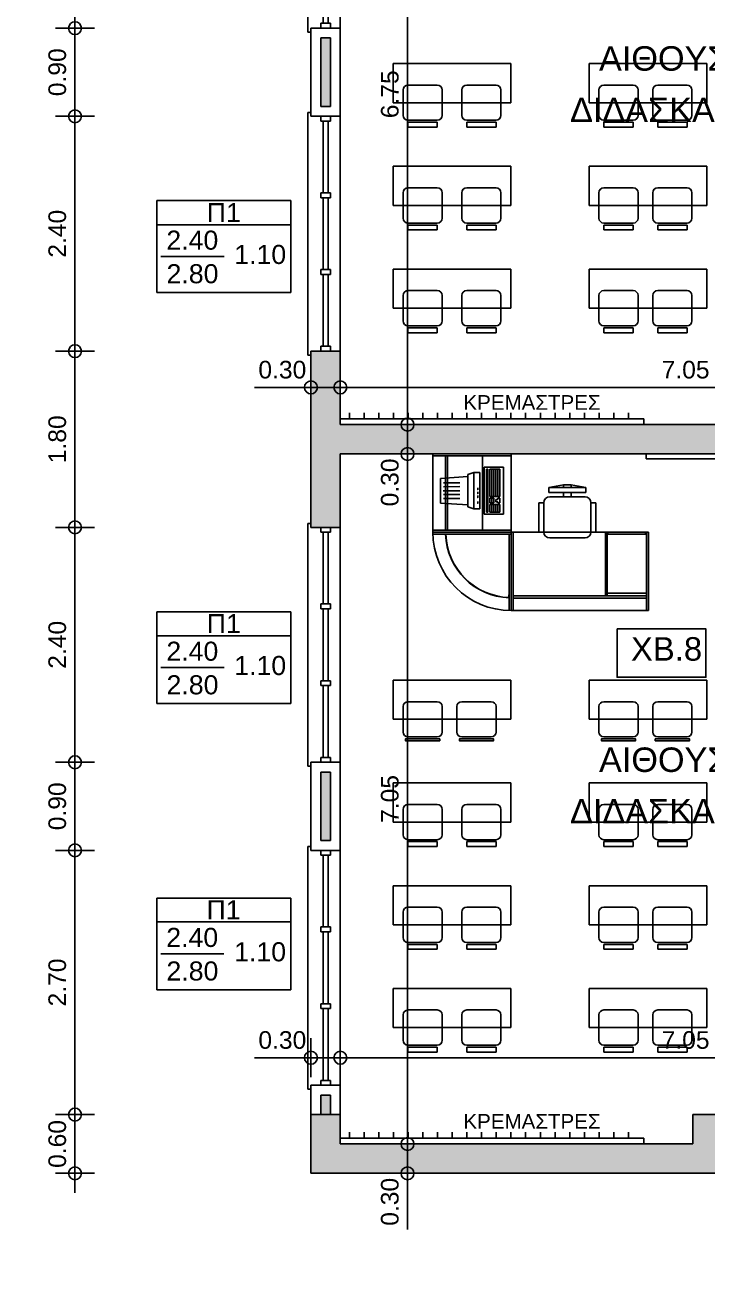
# Model space of a CAD drawing. Header units: metres. Extents: x -11 to 85, y -301 to 135.
# Drawn here: x 11.85 to 18.82, y -58.85 to -46.16 of the extents above; entities that cross this region are included whole.
import ezdxf

# ---------------------------------------------------------------- set-up
doc = ezdxf.new("R2010")
doc.units = ezdxf.units.M
doc.header["$LTSCALE"] = 0.036
doc.header["$PDMODE"] = 2
for name, color, linetype in [('arxitek borofos', 252, 'Continuous'), ('DIMBLK', 252, 'Continuous'), ('electext', 20, 'Continuous'), ('Epipla', 252, 'Continuous'), ('Parathira', 252, 'Continuous')]:
    doc.layers.add(name, color=color, linetype=linetype)
doc.styles.add('COMU-N', font='arial.ttf')
doc.styles.get("Standard").update_dxf_attribs({"font": 'arial.ttf'})
doc.dimstyles.new('CADWDOT', dxfattribs={"dimscale": 0.1, "dimtxt": 1.8, "dimasz": 0.08, "dimexe": 2, "dimexo": 0, "dimgap": 0.09, "dimtad": 0, "dimrnd": 0.001, "dimzin": 0, "dimdsep": 46, "dimtxsty": 'Standard', "dimblk1": 'ARTDIM', "dimblk2": 'ARTDIM', "dimsah": 1, "dimcen": 0.09, "dimdle": 0.05, "dimse1": 1, "dimse2": 1, "dimadec": 0, "dimazin": 0, "dimtfac": 1, "dimtmove": 0, "dimatfit": 3, "dimldrblk": 'ARTDIM', "dimfxl": 2, "dimtvp": 0.9999, "dimtolj": 1, "dimtzin": 0, "dimarcsym": 0})

# ---------------------------------------------------------------- blocks, each defined once
blk = doc.blocks.new('A$C52D13D70')
at = {"layer": 'Parathira'}
for p, q in [((-0.33, 0.04), (-0.33, -2.44)), ((-0.3, 0.04), (-0.33, 0.04)), ((-0.1, 0), (-0.2, 0)), ((-0.2, 0), (-0.2, -0.05)), ((-0.1, -0.05), (-0.1, 0)), ((0, 0), (0, -2.4)), ((-0.2, -0.05), (-0.1, -0.05)), ((-0.175, -0.05), (-0.175, -0.783)), ((-0.125, -0.05), (-0.125, -0.783)), ((-0.1, -0.783), (-0.2, -0.783)), ((-0.2, -0.783), (-0.2, -0.833)), ((-0.2, -0.833), (-0.1, -0.833)), ((-0.175, -0.833), (-0.175, -1.567)), ((-0.125, -0.833), (-0.125, -1.567)), ((-0.1, -0.833), (-0.1, -0.783)), ((-0.1, -1.567), (-0.2, -1.567)), ((-0.2, -1.567), (-0.2, -1.617)), ((-0.2, -1.617), (-0.1, -1.617)), ((-0.175, -1.617), (-0.175, -2.35)), ((-0.125, -1.617), (-0.125, -2.35)), ((-0.1, -1.617), (-0.1, -1.567)), ((-0.1, -2.35), (-0.2, -2.35)), ((-0.2, -2.35), (-0.2, -2.4)), ((-0.2, -2.4), (-0.1, -2.4)), ((-0.1, -2.4), (-0.1, -2.35)), ((-0.33, -2.44), (-0.3, -2.44))]:
    blk.add_line(p, q, dxfattribs=at)
blk = doc.blocks.new('ARTDIM')
at = {"layer": 'DIMBLK'}
for p, q in [((0, -24.9975), (0, 24.9975)), ((-24.9975, 0), (24.9975, 0))]:
    blk.add_line(p, q, dxfattribs=at)
blk.add_circle((0, 0), 8.25, dxfattribs=at)
blk = doc.blocks.new('*D782')
at = {"layer": 'arxitek borofos', "color": 0, "lineweight": -2}
blk.add_line((10.423, -28.501), (10.423, -57.885), dxfattribs=at)
at = {"layer": 'Defpoints', "color": 0, "transparency": 16777216}
for p in [(13.537, -28.493), (10.423, -57.893), (13.537, -57.893)]:
    blk.add_point(p, dxfattribs=at)
at = {"layer": 'arxitek borofos', "color": 0, "lineweight": -2, "xscale": 0.008, "yscale": 0.008, "zscale": 0.008}
for p, rotation in [((10.423, -28.493), 90), ((10.423, -57.893), 270)]:
    blk.add_blockref('ARTDIM', p, dxfattribs=dict(at, rotation=rotation))
at = {"layer": 'arxitek borofos', "color": 0, "insert": (10.243, -43.193), "char_height": 0.18, "attachment_point": 5, "rotation": 90}
blk.add_mtext('\\A1;29.40', dxfattribs=at)
blk = doc.blocks.new('*D792')
at = {"layer": 'arxitek borofos', "color": 0, "lineweight": -2}
for p, q in [((11.44, -57.601), (11.44, -57.885)), ((11.44, -57.893), (11.44, -58.51))]:
    blk.add_line(p, q, dxfattribs=at)
at = {"layer": 'Defpoints', "color": 0, "transparency": 16777216}
for p in [(7.93, -57.593), (11.44, -57.893), (13.537, -57.893)]:
    blk.add_point(p, dxfattribs=at)
at = {"layer": 'arxitek borofos', "color": 0, "lineweight": -2, "xscale": 0.008, "yscale": 0.008, "zscale": 0.008}
for p, rotation in [((11.44, -57.593), 90), ((11.44, -57.893), 270)]:
    blk.add_blockref('ARTDIM', p, dxfattribs=dict(at, rotation=rotation))
at = {"layer": 'arxitek borofos', "color": 0, "insert": (11.26, -58.227), "char_height": 0.18, "attachment_point": 5, "rotation": 90}
blk.add_mtext('\\A1;0.30', dxfattribs=at)
blk = doc.blocks.new('*D802')
at = {"layer": 'arxitek borofos', "color": 0, "lineweight": -2}
blk.add_line((12.365, -43.501), (12.365, -46.185), dxfattribs=at)
at = {"layer": 'Defpoints', "color": 0, "transparency": 16777216}
for p in [(13.828, -43.493), (12.365, -46.193), (13.828, -46.193)]:
    blk.add_point(p, dxfattribs=at)
at = {"layer": 'arxitek borofos', "color": 0, "lineweight": -2, "xscale": 0.008, "yscale": 0.008, "zscale": 0.008}
for p, rotation in [((12.365, -43.493), 90), ((12.365, -46.193), 270)]:
    blk.add_blockref('ARTDIM', p, dxfattribs=dict(at, rotation=rotation))
at = {"layer": 'arxitek borofos', "color": 0, "insert": (12.185, -44.843), "char_height": 0.18, "attachment_point": 5, "rotation": 90}
blk.add_mtext('\\A1;2.70', dxfattribs=at)
blk = doc.blocks.new('*D803')
at = {"layer": 'arxitek borofos', "color": 0, "lineweight": -2}
blk.add_line((12.365, -46.201), (12.365, -47.085), dxfattribs=at)
at = {"layer": 'Defpoints', "color": 0, "transparency": 16777216}
for p in [(13.828, -46.193), (12.365, -47.093), (13.828, -47.093)]:
    blk.add_point(p, dxfattribs=at)
at = {"layer": 'arxitek borofos', "color": 0, "lineweight": -2, "xscale": 0.008, "yscale": 0.008, "zscale": 0.008}
for p, rotation in [((12.365, -46.193), 90), ((12.365, -47.093), 270)]:
    blk.add_blockref('ARTDIM', p, dxfattribs=dict(at, rotation=rotation))
at = {"layer": 'arxitek borofos', "color": 0, "insert": (12.185, -46.643), "char_height": 0.18, "attachment_point": 5, "rotation": 90}
blk.add_mtext('\\A1;0.90', dxfattribs=at)
blk = doc.blocks.new('*D804')
at = {"layer": 'arxitek borofos', "color": 0, "lineweight": -2}
blk.add_line((12.365, -47.101), (12.365, -49.485), dxfattribs=at)
at = {"layer": 'Defpoints', "color": 0, "transparency": 16777216}
for p in [(13.828, -47.093), (12.365, -49.493), (13.828, -49.493)]:
    blk.add_point(p, dxfattribs=at)
at = {"layer": 'arxitek borofos', "color": 0, "lineweight": -2, "xscale": 0.008, "yscale": 0.008, "zscale": 0.008}
for p, rotation in [((12.365, -47.093), 90), ((12.365, -49.493), 270)]:
    blk.add_blockref('ARTDIM', p, dxfattribs=dict(at, rotation=rotation))
at = {"layer": 'arxitek borofos', "color": 0, "insert": (12.185, -48.293), "char_height": 0.18, "attachment_point": 5, "rotation": 90}
blk.add_mtext('\\A1;2.40', dxfattribs=at)
blk = doc.blocks.new('*D805')
at = {"layer": 'arxitek borofos', "color": 0, "lineweight": -2}
blk.add_line((12.365, -49.501), (12.365, -51.285), dxfattribs=at)
at = {"layer": 'Defpoints', "color": 0, "transparency": 16777216}
for p in [(13.828, -49.493), (12.365, -51.293), (13.828, -51.293)]:
    blk.add_point(p, dxfattribs=at)
at = {"layer": 'arxitek borofos', "color": 0, "lineweight": -2, "xscale": 0.008, "yscale": 0.008, "zscale": 0.008}
for p, rotation in [((12.365, -49.493), 90), ((12.365, -51.293), 270)]:
    blk.add_blockref('ARTDIM', p, dxfattribs=dict(at, rotation=rotation))
at = {"layer": 'arxitek borofos', "color": 0, "insert": (12.185, -50.393), "char_height": 0.18, "attachment_point": 5, "rotation": 90}
blk.add_mtext('\\A1;1.80', dxfattribs=at)
blk = doc.blocks.new('*D806')
at = {"layer": 'arxitek borofos', "color": 0, "lineweight": -2}
blk.add_line((12.365, -51.301), (12.365, -53.685), dxfattribs=at)
at = {"layer": 'Defpoints', "color": 0, "transparency": 16777216}
for p in [(13.828, -51.293), (12.365, -53.693), (13.828, -53.693)]:
    blk.add_point(p, dxfattribs=at)
at = {"layer": 'arxitek borofos', "color": 0, "lineweight": -2, "xscale": 0.008, "yscale": 0.008, "zscale": 0.008}
for p, rotation in [((12.365, -51.293), 90), ((12.365, -53.693), 270)]:
    blk.add_blockref('ARTDIM', p, dxfattribs=dict(at, rotation=rotation))
at = {"layer": 'arxitek borofos', "color": 0, "insert": (12.185, -52.493), "char_height": 0.18, "attachment_point": 5, "rotation": 90}
blk.add_mtext('\\A1;2.40', dxfattribs=at)
blk = doc.blocks.new('*D807')
at = {"layer": 'arxitek borofos', "color": 0, "lineweight": -2}
blk.add_line((12.365, -53.701), (12.365, -54.585), dxfattribs=at)
at = {"layer": 'Defpoints', "color": 0, "transparency": 16777216}
for p in [(13.828, -53.693), (12.365, -54.593), (13.828, -54.593)]:
    blk.add_point(p, dxfattribs=at)
at = {"layer": 'arxitek borofos', "color": 0, "lineweight": -2, "xscale": 0.008, "yscale": 0.008, "zscale": 0.008}
for p, rotation in [((12.365, -53.693), 90), ((12.365, -54.593), 270)]:
    blk.add_blockref('ARTDIM', p, dxfattribs=dict(at, rotation=rotation))
at = {"layer": 'arxitek borofos', "color": 0, "insert": (12.185, -54.143), "char_height": 0.18, "attachment_point": 5, "rotation": 90}
blk.add_mtext('\\A1;0.90', dxfattribs=at)
blk = doc.blocks.new('*D808')
at = {"layer": 'arxitek borofos', "color": 0, "lineweight": -2}
blk.add_line((12.365, -54.601), (12.365, -57.285), dxfattribs=at)
at = {"layer": 'Defpoints', "color": 0, "transparency": 16777216}
for p in [(13.828, -54.593), (12.365, -57.293), (13.828, -57.293)]:
    blk.add_point(p, dxfattribs=at)
at = {"layer": 'arxitek borofos', "color": 0, "lineweight": -2, "xscale": 0.008, "yscale": 0.008, "zscale": 0.008}
for p, rotation in [((12.365, -54.593), 90), ((12.365, -57.293), 270)]:
    blk.add_blockref('ARTDIM', p, dxfattribs=dict(at, rotation=rotation))
at = {"layer": 'arxitek borofos', "color": 0, "insert": (12.185, -55.943), "char_height": 0.18, "attachment_point": 5, "rotation": 90}
blk.add_mtext('\\A1;2.70', dxfattribs=at)
blk = doc.blocks.new('*D809')
at = {"layer": 'arxitek borofos', "color": 0, "lineweight": -2}
blk.add_line((12.365, -57.301), (12.365, -57.885), dxfattribs=at)
at = {"layer": 'Defpoints', "color": 0, "transparency": 16777216}
for p in [(13.828, -57.293), (12.365, -57.893), (13.828, -57.893)]:
    blk.add_point(p, dxfattribs=at)
at = {"layer": 'arxitek borofos', "color": 0, "lineweight": -2, "xscale": 0.008, "yscale": 0.008, "zscale": 0.008}
for p, rotation in [((12.365, -57.293), 90), ((12.365, -57.893), 270)]:
    blk.add_blockref('ARTDIM', p, dxfattribs=dict(at, rotation=rotation))
at = {"layer": 'arxitek borofos', "color": 0, "insert": (12.185, -57.593), "char_height": 0.18, "attachment_point": 5, "rotation": 90}
blk.add_mtext('\\A1;0.60', dxfattribs=at)
blk = doc.blocks.new('*D881')
at = {"layer": 'arxitek borofos', "color": 0, "lineweight": -2}
blk.add_line((15.76, -43.501), (15.76, -50.235), dxfattribs=at)
at = {"layer": 'Defpoints', "color": 0, "transparency": 16777216}
for p in [(18.674, -43.493), (15.76, -50.243), (18.674, -50.243)]:
    blk.add_point(p, dxfattribs=at)
at = {"layer": 'arxitek borofos', "color": 0, "lineweight": -2, "xscale": 0.008, "yscale": 0.008, "zscale": 0.008}
for p, rotation in [((15.76, -43.493), 90), ((15.76, -50.243), 270)]:
    blk.add_blockref('ARTDIM', p, dxfattribs=dict(at, rotation=rotation))
at = {"layer": 'arxitek borofos', "color": 0, "insert": (15.58, -46.868), "char_height": 0.18, "attachment_point": 5, "rotation": 90}
blk.add_mtext('\\A1;6.75', dxfattribs=at)
blk = doc.blocks.new('*D882')
at = {"layer": 'arxitek borofos', "color": 0, "lineweight": -2}
for p, q in [((15.76, -50.251), (15.76, -50.535)), ((15.76, -50.543), (15.76, -51.118))]:
    blk.add_line(p, q, dxfattribs=at)
at = {"layer": 'Defpoints', "color": 0, "transparency": 16777216}
for p in [(18.974, -50.243), (15.76, -50.543), (18.974, -50.543)]:
    blk.add_point(p, dxfattribs=at)
at = {"layer": 'arxitek borofos', "color": 0, "lineweight": -2, "xscale": 0.008, "yscale": 0.008, "zscale": 0.008}
for p, rotation in [((15.76, -50.243), 90), ((15.76, -50.543), 270)]:
    blk.add_blockref('ARTDIM', p, dxfattribs=dict(at, rotation=rotation))
at = {"layer": 'arxitek borofos', "color": 0, "insert": (15.58, -50.834), "char_height": 0.18, "attachment_point": 5, "rotation": 90}
blk.add_mtext('\\A1;0.30', dxfattribs=at)
blk = doc.blocks.new('*D883')
at = {"layer": 'arxitek borofos', "color": 0, "lineweight": -2}
blk.add_line((15.76, -50.551), (15.76, -57.585), dxfattribs=at)
at = {"layer": 'Defpoints', "color": 0, "transparency": 16777216}
for p in [(18.974, -50.543), (15.76, -57.593), (18.974, -57.593)]:
    blk.add_point(p, dxfattribs=at)
at = {"layer": 'arxitek borofos', "color": 0, "lineweight": -2, "xscale": 0.008, "yscale": 0.008, "zscale": 0.008}
for p, rotation in [((15.76, -50.543), 90), ((15.76, -57.593), 270)]:
    blk.add_blockref('ARTDIM', p, dxfattribs=dict(at, rotation=rotation))
at = {"layer": 'arxitek borofos', "color": 0, "insert": (15.58, -54.068), "char_height": 0.18, "attachment_point": 5, "rotation": 90}
blk.add_mtext('\\A1;7.05', dxfattribs=at)
blk = doc.blocks.new('*D884')
at = {"layer": 'arxitek borofos', "color": 0, "lineweight": -2}
for p, q in [((15.76, -57.601), (15.76, -57.885)), ((15.76, -57.893), (15.76, -58.468))]:
    blk.add_line(p, q, dxfattribs=at)
at = {"layer": 'Defpoints', "color": 0, "transparency": 16777216}
for p in [(16.874, -57.593), (15.76, -57.893), (16.874, -57.893)]:
    blk.add_point(p, dxfattribs=at)
at = {"layer": 'arxitek borofos', "color": 0, "lineweight": -2, "xscale": 0.008, "yscale": 0.008, "zscale": 0.008}
for p, rotation in [((15.76, -57.593), 90), ((15.76, -57.893), 270)]:
    blk.add_blockref('ARTDIM', p, dxfattribs=dict(at, rotation=rotation))
at = {"layer": 'arxitek borofos', "color": 0, "insert": (15.58, -58.184), "char_height": 0.18, "attachment_point": 5, "rotation": 90}
blk.add_mtext('\\A1;0.30', dxfattribs=at)
blk = doc.blocks.new('*D885')
at = {"layer": 'arxitek borofos', "color": 0, "lineweight": -2}
for p, q in [((14.774, -56.712), (14.199, -56.712)), ((15.066, -56.712), (14.782, -56.712))]:
    blk.add_line(p, q, dxfattribs=at)
at = {"layer": 'Defpoints', "color": 0, "transparency": 16777216}
for p in [(14.774, -56.712), (14.774, -57.593), (15.074, -57.593)]:
    blk.add_point(p, dxfattribs=at)
at = {"layer": 'arxitek borofos', "color": 0, "lineweight": -2, "xscale": 0.008, "yscale": 0.008, "zscale": 0.008, "rotation": 180}
blk.add_blockref('ARTDIM', (14.774, -56.712), dxfattribs=at)
at = {"layer": 'arxitek borofos', "color": 0, "lineweight": -2, "xscale": 0.008, "yscale": 0.008, "zscale": 0.008}
blk.add_blockref('ARTDIM', (15.074, -56.712), dxfattribs=at)
at = {"layer": 'arxitek borofos', "color": 0, "insert": (14.482, -56.532), "char_height": 0.18, "attachment_point": 5}
blk.add_mtext('\\A1;0.30', dxfattribs=at)
blk = doc.blocks.new('*D886')
at = {"layer": 'arxitek borofos', "color": 0, "lineweight": -2}
blk.add_line((15.082, -56.712), (22.116, -56.712), dxfattribs=at)
at = {"layer": 'Defpoints', "color": 0, "transparency": 16777216}
for p in [(22.124, -56.712), (15.074, -57.293), (22.124, -57.293)]:
    blk.add_point(p, dxfattribs=at)
at = {"layer": 'arxitek borofos', "color": 0, "lineweight": -2, "xscale": 0.008, "yscale": 0.008, "zscale": 0.008, "rotation": 180}
blk.add_blockref('ARTDIM', (15.074, -56.712), dxfattribs=at)
at = {"layer": 'arxitek borofos', "color": 0, "lineweight": -2, "xscale": 0.008, "yscale": 0.008, "zscale": 0.008}
blk.add_blockref('ARTDIM', (22.124, -56.712), dxfattribs=at)
at = {"layer": 'arxitek borofos', "color": 0, "insert": (18.599, -56.532), "char_height": 0.18, "attachment_point": 5}
blk.add_mtext('\\A1;7.05', dxfattribs=at)
blk = doc.blocks.new('*D892')
at = {"layer": 'arxitek borofos', "color": 0, "lineweight": -2}
for p, q in [((14.774, -49.863), (14.199, -49.863)), ((15.066, -49.863), (14.782, -49.863))]:
    blk.add_line(p, q, dxfattribs=at)
at = {"layer": 'Defpoints', "color": 0, "transparency": 16777216}
for p in [(14.774, -49.863), (14.774, -50.243), (15.074, -50.243)]:
    blk.add_point(p, dxfattribs=at)
at = {"layer": 'arxitek borofos', "color": 0, "lineweight": -2, "xscale": 0.008, "yscale": 0.008, "zscale": 0.008, "rotation": 180}
blk.add_blockref('ARTDIM', (14.774, -49.863), dxfattribs=at)
at = {"layer": 'arxitek borofos', "color": 0, "lineweight": -2, "xscale": 0.008, "yscale": 0.008, "zscale": 0.008}
blk.add_blockref('ARTDIM', (15.074, -49.863), dxfattribs=at)
at = {"layer": 'arxitek borofos', "color": 0, "insert": (14.482, -49.683), "char_height": 0.18, "attachment_point": 5}
blk.add_mtext('\\A1;0.30', dxfattribs=at)
blk = doc.blocks.new('*D893')
at = {"layer": 'arxitek borofos', "color": 0, "lineweight": -2}
blk.add_line((15.082, -49.863), (22.116, -49.863), dxfattribs=at)
at = {"layer": 'Defpoints', "color": 0, "transparency": 16777216}
for p in [(22.124, -49.863), (15.074, -50.243), (22.124, -50.243)]:
    blk.add_point(p, dxfattribs=at)
at = {"layer": 'arxitek borofos', "color": 0, "lineweight": -2, "xscale": 0.008, "yscale": 0.008, "zscale": 0.008, "rotation": 180}
blk.add_blockref('ARTDIM', (15.074, -49.863), dxfattribs=at)
at = {"layer": 'arxitek borofos', "color": 0, "lineweight": -2, "xscale": 0.008, "yscale": 0.008, "zscale": 0.008}
blk.add_blockref('ARTDIM', (22.124, -49.863), dxfattribs=at)
at = {"layer": 'arxitek borofos', "color": 0, "insert": (18.599, -49.683), "char_height": 0.18, "attachment_point": 5}
blk.add_mtext('\\A1;7.05', dxfattribs=at)
blk = doc.blocks.new('*D961')
at = {"layer": 'arxitek borofos', "color": 0, "lineweight": -2}
blk.add_line((14.782, -61.249), (22.416, -61.249), dxfattribs=at)
at = {"layer": 'Defpoints', "color": 0, "transparency": 16777216}
for p in [(14.774, -57.893), (22.424, -57.893), (22.424, -61.249)]:
    blk.add_point(p, dxfattribs=at)
at = {"layer": 'arxitek borofos', "color": 0, "lineweight": -2, "xscale": 0.008, "yscale": 0.008, "zscale": 0.008, "rotation": 180}
blk.add_blockref('ARTDIM', (14.774, -61.249), dxfattribs=at)
at = {"layer": 'arxitek borofos', "color": 0, "lineweight": -2, "xscale": 0.008, "yscale": 0.008, "zscale": 0.008}
blk.add_blockref('ARTDIM', (22.424, -61.249), dxfattribs=at)
at = {"layer": 'arxitek borofos', "color": 0, "insert": (18.599, -61.069), "char_height": 0.18, "attachment_point": 5}
blk.add_mtext('\\A1;7.65', dxfattribs=at)
blk = doc.blocks.new('A$C46BB3189')
at = {"layer": 'Epipla'}
for p, q in [((0, 0), (0, 0.059)), ((0, 0.059), (3.098, 0.059)), ((3.098, 0), (0, 0)), ((0.092, 0.059), (0.092, 0.119)), ((0.242, 0.059), (0.242, 0.119)), ((0.392, 0.059), (0.392, 0.119)), ((0.542, 0.059), (0.542, 0.119)), ((0.692, 0.059), (0.692, 0.119)), ((0.842, 0.059), (0.842, 0.119)), ((0.992, 0.059), (0.992, 0.119)), ((1.142, 0.059), (1.142, 0.119)), ((1.292, 0.059), (1.292, 0.119)), ((1.442, 0.059), (1.442, 0.119)), ((1.592, 0.059), (1.592, 0.119)), ((1.742, 0.059), (1.742, 0.119)), ((1.892, 0.059), (1.892, 0.119)), ((2.042, 0.059), (2.042, 0.119)), ((2.192, 0.059), (2.192, 0.119)), ((2.342, 0.059), (2.342, 0.119)), ((2.492, 0.059), (2.492, 0.119)), ((2.642, 0.059), (2.642, 0.119)), ((2.792, 0.059), (2.792, 0.119)), ((2.942, 0.059), (2.942, 0.119)), ((3.098, 0.059), (3.098, 0))]:
    blk.add_line(p, q, dxfattribs=at)

msp = doc.modelspace()

# ---------------------------------------------------------------- hatches: boundary and pattern name
at = {"layer": 'arxitek borofos'}
for points in [[(14.974, -46.293), (14.874, -46.293), (14.874, -46.993), (14.974, -46.993)], [(14.774, -51.293), (15.074, -51.293), (15.074, -50.543), (18.974, -50.543), (18.974, -50.243), (15.074, -50.243), (15.074, -49.493), (14.774, -49.493)], [(14.974, -53.793), (14.874, -53.793), (14.874, -54.493), (14.974, -54.493)], [(14.974, -57.093), (14.874, -57.093), (14.874, -57.293), (14.974, -57.293)], [(18.974, -57.893), (18.974, -57.293), (18.674, -57.293), (18.674, -57.593), (15.074, -57.593), (15.074, -57.293), (14.774, -57.293), (14.774, -57.893)]]:
    msp.add_hatch(color=256, dxfattribs=at).paths.add_polyline_path(points)

# ---------------------------------------------------------------- linework, layer by layer
for p, q in [((14.774, -47.093), (14.774, -46.193)), ((14.774, -46.193), (15.074, -46.193)), ((15.074, -47.093), (15.074, -46.193)), ((14.874, -46.993), (14.874, -46.293)), ((14.874, -46.293), (14.974, -46.293)), ((14.974, -46.993), (14.974, -46.293)), ((16.814, -46.554), (15.614, -46.554)), ((15.614, -46.954), (15.614, -46.554)), ((16.814, -46.954), (16.814, -46.554)), ((18.814, -46.554), (17.614, -46.554)), ((17.614, -46.554), (17.614, -46.954)), ((18.814, -46.554), (18.814, -46.954)), ((18.814, -46.954), (18.814, -46.554)), ((15.714, -46.824), (15.714, -47.084)), ((15.764, -46.774), (16.064, -46.774)), ((16.114, -47.084), (16.114, -46.824)), ((16.314, -46.824), (16.314, -47.084)), ((16.364, -46.774), (16.664, -46.774)), ((16.714, -47.084), (16.714, -46.824)), ((17.714, -46.824), (17.714, -47.084)), ((17.764, -46.774), (18.064, -46.774)), ((18.114, -47.084), (18.114, -46.824)), ((18.264, -46.824), (18.264, -47.084)), ((18.314, -46.774), (18.614, -46.774)), ((18.664, -47.084), (18.664, -46.824)), ((15.614, -46.954), (16.814, -46.954)), ((17.614, -46.954), (18.814, -46.954)), ((14.874, -46.993), (14.974, -46.993)), ((14.774, -47.093), (15.074, -47.093)), ((15.764, -47.134), (16.064, -47.134)), ((15.764, -47.154), (16.064, -47.154)), ((15.764, -47.154), (15.764, -47.204)), ((15.764, -47.204), (16.064, -47.204)), ((16.064, -47.154), (16.064, -47.204)), ((16.364, -47.134), (16.664, -47.134)), ((16.364, -47.154), (16.664, -47.154)), ((16.364, -47.154), (16.364, -47.204)), ((16.364, -47.204), (16.664, -47.204)), ((16.664, -47.154), (16.664, -47.204)), ((17.764, -47.134), (18.064, -47.134)), ((17.764, -47.154), (18.064, -47.154)), ((17.764, -47.154), (17.764, -47.204)), ((17.764, -47.204), (18.064, -47.204)), ((18.064, -47.154), (18.064, -47.204)), ((18.314, -47.134), (18.614, -47.134)), ((18.314, -47.154), (18.614, -47.154)), ((18.314, -47.154), (18.314, -47.204)), ((18.314, -47.204), (18.614, -47.204)), ((18.614, -47.154), (18.614, -47.204)), ((16.814, -47.604), (15.614, -47.604)), ((15.614, -47.604), (15.614, -48.004)), ((16.814, -48.004), (16.814, -47.604)), ((18.814, -47.604), (17.614, -47.604)), ((17.614, -47.604), (17.614, -48.004)), ((18.814, -47.604), (18.814, -48.004)), ((18.814, -48.004), (18.814, -47.604)), ((15.764, -47.824), (16.064, -47.824)), ((16.364, -47.824), (16.664, -47.824)), ((17.764, -47.824), (18.064, -47.824)), ((18.314, -47.824), (18.614, -47.824)), ((13.202, -48.893), (13.202, -47.955)), ((13.202, -47.955), (14.57, -47.955)), ((14.57, -47.955), (14.57, -48.893)), ((15.714, -47.874), (15.714, -48.134)), ((16.114, -48.134), (16.114, -47.874)), ((16.314, -47.874), (16.314, -48.134)), ((16.714, -48.134), (16.714, -47.874)), ((17.714, -47.874), (17.714, -48.134)), ((18.114, -48.134), (18.114, -47.874)), ((18.264, -47.874), (18.264, -48.134)), ((18.664, -48.134), (18.664, -47.874)), ((15.614, -48.004), (16.814, -48.004)), ((17.614, -48.004), (18.814, -48.004)), ((14.57, -48.201), (13.202, -48.201)), ((15.764, -48.184), (16.064, -48.184)), ((15.764, -48.204), (16.064, -48.204)), ((15.764, -48.204), (15.764, -48.254)), ((16.064, -48.204), (16.064, -48.254)), ((16.364, -48.184), (16.664, -48.184)), ((16.364, -48.204), (16.664, -48.204)), ((16.364, -48.204), (16.364, -48.254)), ((16.664, -48.204), (16.664, -48.254)), ((17.764, -48.184), (18.064, -48.184)), ((17.764, -48.204), (18.064, -48.204)), ((17.764, -48.204), (17.764, -48.254)), ((18.064, -48.204), (18.064, -48.254)), ((18.314, -48.184), (18.614, -48.184)), ((18.314, -48.204), (18.614, -48.204)), ((18.314, -48.204), (18.314, -48.254)), ((18.614, -48.204), (18.614, -48.254)), ((15.764, -48.254), (16.064, -48.254)), ((16.364, -48.254), (16.664, -48.254)), ((17.764, -48.254), (18.064, -48.254)), ((18.314, -48.254), (18.614, -48.254)), ((13.241, -48.526), (13.887, -48.526)), ((16.814, -48.654), (15.614, -48.654)), ((15.614, -48.654), (15.614, -49.054)), ((16.814, -49.054), (16.814, -48.654)), ((18.814, -48.654), (17.614, -48.654)), ((17.614, -48.654), (17.614, -49.054)), ((18.814, -48.654), (18.814, -49.054)), ((18.814, -49.054), (18.814, -48.654)), ((14.57, -48.893), (13.202, -48.893)), ((15.714, -48.924), (15.714, -49.184)), ((15.764, -48.874), (16.064, -48.874)), ((16.114, -49.184), (16.114, -48.924)), ((16.314, -48.924), (16.314, -49.184)), ((16.364, -48.874), (16.664, -48.874)), ((16.714, -49.184), (16.714, -48.924)), ((17.714, -48.924), (17.714, -49.184)), ((17.764, -48.874), (18.064, -48.874)), ((18.114, -49.184), (18.114, -48.924)), ((18.264, -48.924), (18.264, -49.184)), ((18.314, -48.874), (18.614, -48.874)), ((18.664, -49.184), (18.664, -48.924)), ((15.614, -49.054), (16.814, -49.054)), ((17.614, -49.054), (18.814, -49.054)), ((15.764, -49.234), (16.064, -49.234)), ((16.364, -49.234), (16.664, -49.234)), ((17.764, -49.234), (18.064, -49.234)), ((18.314, -49.234), (18.614, -49.234)), ((15.764, -49.254), (16.064, -49.254)), ((15.764, -49.254), (15.764, -49.304)), ((15.764, -49.304), (16.064, -49.304)), ((16.064, -49.254), (16.064, -49.304)), ((16.364, -49.254), (16.664, -49.254)), ((16.364, -49.254), (16.364, -49.304)), ((16.364, -49.304), (16.664, -49.304)), ((16.664, -49.254), (16.664, -49.304)), ((17.764, -49.254), (18.064, -49.254)), ((17.764, -49.254), (17.764, -49.304)), ((17.764, -49.304), (18.064, -49.304)), ((18.064, -49.254), (18.064, -49.304)), ((18.314, -49.254), (18.614, -49.254)), ((18.314, -49.254), (18.314, -49.304)), ((18.314, -49.304), (18.614, -49.304)), ((18.614, -49.254), (18.614, -49.304)), ((14.774, -49.493), (15.074, -49.493)), ((14.774, -51.293), (14.774, -49.493)), ((15.074, -50.243), (15.074, -49.493)), ((15.074, -50.243), (18.974, -50.243)), ((15.074, -50.543), (18.974, -50.543)), ((15.074, -50.543), (15.074, -51.293)), ((16.019, -50.543), (16.819, -50.543)), ((16.019, -51.343), (16.019, -50.543)), ((16.019, -50.563), (16.819, -50.563)), ((16.148, -51.323), (16.148, -50.563)), ((16.169, -51.323), (16.169, -50.563)), ((16.525, -50.563), (16.525, -51.323)), ((16.819, -50.543), (16.819, -51.343)), ((18.197, -50.543), (18.197, -50.593)), ((18.197, -50.593), (20.697, -50.593)), ((16.437, -50.734), (16.377, -50.754)), ((16.377, -50.754), (16.377, -51.084)), ((16.497, -50.734), (16.437, -50.734)), ((16.437, -51.104), (16.437, -50.734)), ((16.497, -51.104), (16.497, -50.734)), ((16.741, -50.679), (16.541, -50.679)), ((16.541, -50.679), (16.541, -51.159)), ((16.581, -50.699, 0), (16.566, -50.699, 0)), ((16.566, -50.699, 0), (16.566, -51.139, 0)), ((16.581, -50.699, 0), (16.581, -51.139, 0)), ((16.701, -50.699, 0), (16.601, -50.699, 0)), ((16.601, -50.699, 0), (16.601, -50.979, 0)), ((16.621, -50.699, 0), (16.621, -50.979, 0)), ((16.641, -50.699, 0), (16.641, -50.979, 0)), ((16.661, -50.699, 0), (16.661, -50.979, 0)), ((16.681, -50.699, 0), (16.681, -50.979, 0)), ((16.701, -50.699, 0), (16.701, -50.979, 0)), ((16.741, -51.159), (16.741, -50.679)), ((16.377, -50.774), (16.097, -50.795)), ((16.097, -50.795), (16.097, -51.045)), ((17.352, -50.857), (17.202, -50.887)), ((17.202, -50.887), (17.202, -50.937)), ((17.582, -50.887), (17.202, -50.887)), ((17.432, -50.857), (17.352, -50.857)), ((17.352, -50.857), (17.352, -50.887)), ((17.432, -50.887), (17.432, -50.857)), ((17.432, -50.857), (17.582, -50.887)), ((17.582, -50.937), (17.582, -50.887)), ((16.701, -50.979, 0), (16.601, -50.979, 0)), ((16.641, -50.994, 0), (16.601, -50.994, 0)), ((16.601, -50.994, 0), (16.601, -51.044, 0)), ((16.621, -50.994, 0), (16.621, -51.044, 0)), ((16.641, -50.994, 0), (16.641, -51.044, 0)), ((16.681, -51.007, 0), (16.661, -51.007, 0)), ((16.661, -51.007, 0), (16.661, -51.032, 0)), ((16.701, -50.994, 0), (16.681, -50.994, 0)), ((16.681, -50.994, 0), (16.681, -51.007, 0)), ((16.701, -50.994, 0), (16.701, -51.044, 0)), ((17.202, -50.937), (17.582, -50.937)), ((17.572, -50.981), (17.212, -50.981)), ((17.352, -50.937), (17.352, -50.981)), ((17.432, -50.981), (17.432, -50.937)), ((16.097, -51.045), (16.377, -51.064)), ((16.437, -51.104), (16.377, -51.084)), ((16.497, -51.104), (16.437, -51.104)), ((16.581, -51.139, 0), (16.566, -51.139, 0)), ((16.641, -51.044, 0), (16.601, -51.044, 0)), ((16.601, -51.059, 0), (16.601, -51.139, 0)), ((16.701, -51.059, 0), (16.601, -51.059, 0)), ((16.701, -51.139, 0), (16.601, -51.139, 0)), ((16.621, -51.059, 0), (16.621, -51.139, 0)), ((16.641, -51.059, 0), (16.641, -51.139, 0)), ((16.681, -51.032, 0), (16.661, -51.032, 0)), ((16.661, -51.059, 0), (16.661, -51.139, 0)), ((16.681, -51.032, 0), (16.681, -51.044, 0)), ((16.701, -51.044, 0), (16.681, -51.044, 0)), ((16.681, -51.059, 0), (16.681, -51.139, 0)), ((16.701, -51.059, 0), (16.701, -51.139, 0)), ((17.102, -51.341), (17.102, -51.041)), ((17.152, -51.041), (17.102, -51.041)), ((17.152, -51.041), (17.152, -51.341)), ((17.632, -51.041), (17.682, -51.041)), ((17.632, -51.341), (17.632, -51.041)), ((17.682, -51.341), (17.682, -51.041)), ((16.541, -51.159), (16.741, -51.159)), ((14.774, -51.293), (15.074, -51.293)), ((16.019, -51.323), (16.819, -51.323)), ((16.019, -51.343), (16.819, -51.343)), ((16.819, -51.343), (16.019, -51.343)), ((16.819, -51.363), (16.019, -51.363)), ((16.799, -51.363), (16.799, -52.143)), ((16.819, -51.343), (16.819, -52.143)), ((16.819, -51.343), (16.819, -52.143)), ((18.219, -51.343), (16.819, -51.343)), ((16.839, -51.343), (16.839, -52.143)), ((17.152, -51.341), (17.102, -51.341)), ((17.212, -51.401), (17.572, -51.401)), ((17.632, -51.341), (17.682, -51.341)), ((17.799, -51.343), (17.78, -51.343)), ((17.78, -51.343), (17.78, -51.993)), ((17.799, -51.343), (17.799, -51.993)), ((17.799, -51.363), (18.199, -51.363)), ((17.805, -51.363), (17.805, -51.343)), ((17.805, -51.343), (18.19, -51.343)), ((18.19, -51.363), (17.805, -51.363)), ((18.19, -51.343), (18.19, -51.363)), ((18.199, -52.143), (18.199, -51.343)), ((18.219, -52.143), (18.219, -51.343)), ((16.799, -51.983), (16.796, -51.983)), ((16.796, -51.983), (16.796, -52.01)), ((16.799, -52.013), (16.799, -51.983)), ((16.839, -51.993), (18.199, -51.993)), ((16.839, -52.015), (18.199, -52.015)), ((17.799, -51.964), (18.199, -51.964)), ((13.202, -53.093), (13.202, -52.155)), ((13.202, -52.155), (14.57, -52.155)), ((14.57, -52.155), (14.57, -53.093)), ((16.819, -52.143), (18.219, -52.143)), ((14.57, -52.401), (13.202, -52.401)), ((13.241, -52.726), (13.887, -52.726)), ((16.814, -52.854), (15.614, -52.854)), ((15.614, -52.854), (15.614, -53.254)), ((16.814, -53.254), (16.814, -52.854)), ((18.814, -52.854), (17.614, -52.854)), ((17.614, -52.854), (17.614, -53.254)), ((18.814, -52.854), (18.814, -53.254)), ((18.814, -53.254), (18.814, -52.854)), ((14.57, -53.093), (13.202, -53.093)), ((15.714, -53.124), (15.714, -53.384)), ((15.764, -53.074), (16.064, -53.074)), ((16.114, -53.384), (16.114, -53.124)), ((16.264, -53.124), (16.264, -53.384)), ((16.314, -53.074), (16.614, -53.074)), ((16.664, -53.384), (16.664, -53.124)), ((17.714, -53.124), (17.714, -53.384)), ((17.764, -53.074), (18.064, -53.074)), ((18.114, -53.384), (18.114, -53.124)), ((18.264, -53.124), (18.264, -53.384)), ((18.314, -53.074), (18.614, -53.074)), ((18.664, -53.384), (18.664, -53.124)), ((15.614, -53.254), (16.814, -53.254)), ((17.614, -53.254), (18.814, -53.254)), ((15.764, -53.434), (16.064, -53.434)), ((16.314, -53.434), (16.614, -53.434)), ((17.764, -53.434), (18.064, -53.434)), ((18.314, -53.434), (18.614, -53.434)), ((15.764, -53.454), (16.064, -53.454)), ((16.314, -53.454), (16.614, -53.454)), ((17.764, -53.454), (18.064, -53.454)), ((18.314, -53.454), (18.614, -53.454)), ((14.774, -53.693), (15.074, -53.693)), ((14.774, -54.593), (14.774, -53.693)), ((14.874, -53.793), (14.974, -53.793)), ((14.874, -54.493), (14.874, -53.793)), ((14.974, -54.493), (14.974, -53.793)), ((15.074, -54.593), (15.074, -53.693)), ((16.814, -53.904), (15.614, -53.904)), ((15.614, -54.304), (15.614, -53.904)), ((16.814, -54.304), (16.814, -53.904)), ((18.814, -53.904), (17.614, -53.904)), ((17.614, -53.904), (17.614, -54.304)), ((18.814, -53.904), (18.814, -54.304)), ((18.814, -54.304), (18.814, -53.904)), ((15.714, -54.174), (15.714, -54.434)), ((15.764, -54.124), (16.064, -54.124)), ((16.114, -54.434), (16.114, -54.174)), ((16.314, -54.174), (16.314, -54.434)), ((16.364, -54.124), (16.664, -54.124)), ((16.714, -54.434), (16.714, -54.174)), ((17.714, -54.174), (17.714, -54.434)), ((17.764, -54.124), (18.064, -54.124)), ((18.114, -54.434), (18.114, -54.174)), ((18.264, -54.174), (18.264, -54.434)), ((18.314, -54.124), (18.614, -54.124)), ((18.664, -54.434), (18.664, -54.174)), ((15.614, -54.304), (16.814, -54.304)), ((17.614, -54.304), (18.814, -54.304)), ((14.874, -54.493), (14.974, -54.493)), ((15.764, -54.484), (16.064, -54.484)), ((15.764, -54.504), (16.064, -54.504)), ((15.764, -54.504), (15.764, -54.554)), ((15.764, -54.554), (16.064, -54.554)), ((16.064, -54.504), (16.064, -54.554)), ((16.364, -54.484), (16.664, -54.484)), ((16.364, -54.504), (16.664, -54.504)), ((16.364, -54.504), (16.364, -54.554)), ((16.364, -54.554), (16.664, -54.554)), ((16.664, -54.504), (16.664, -54.554)), ((17.764, -54.484), (18.064, -54.484)), ((17.764, -54.504), (18.064, -54.504)), ((17.764, -54.504), (17.764, -54.554)), ((17.764, -54.554), (18.064, -54.554)), ((18.064, -54.504), (18.064, -54.554)), ((18.314, -54.484), (18.614, -54.484)), ((18.314, -54.504), (18.614, -54.504)), ((18.314, -54.504), (18.314, -54.554)), ((18.314, -54.554), (18.614, -54.554)), ((18.614, -54.504), (18.614, -54.554)), ((14.774, -54.593), (15.074, -54.593)), ((16.814, -54.954), (15.614, -54.954)), ((15.614, -54.954), (15.614, -55.354)), ((16.814, -55.354), (16.814, -54.954)), ((18.814, -54.954), (17.614, -54.954)), ((17.614, -54.954), (17.614, -55.354)), ((18.814, -54.954), (18.814, -55.354)), ((18.814, -55.354), (18.814, -54.954)), ((13.201, -56.017), (13.201, -55.08)), ((13.201, -55.08), (14.568, -55.08)), ((14.568, -55.08), (14.568, -56.017)), ((15.764, -55.174), (16.064, -55.174)), ((16.364, -55.174), (16.664, -55.174)), ((17.764, -55.174), (18.064, -55.174)), ((18.314, -55.174), (18.614, -55.174)), ((14.568, -55.325), (13.201, -55.325)), ((15.714, -55.224), (15.714, -55.484)), ((16.114, -55.484), (16.114, -55.224)), ((16.314, -55.224), (16.314, -55.484)), ((16.714, -55.484), (16.714, -55.224)), ((17.714, -55.224), (17.714, -55.484)), ((18.114, -55.484), (18.114, -55.224)), ((18.264, -55.224), (18.264, -55.484)), ((18.664, -55.484), (18.664, -55.224)), ((15.614, -55.354), (16.814, -55.354)), ((17.614, -55.354), (18.814, -55.354)), ((15.764, -55.534), (16.064, -55.534)), ((15.764, -55.554), (16.064, -55.554)), ((15.764, -55.554), (15.764, -55.604)), ((16.064, -55.554), (16.064, -55.604)), ((16.364, -55.534), (16.664, -55.534)), ((16.364, -55.554), (16.664, -55.554)), ((16.364, -55.554), (16.364, -55.604)), ((16.664, -55.554), (16.664, -55.604)), ((17.764, -55.534), (18.064, -55.534)), ((17.764, -55.554), (18.064, -55.554)), ((17.764, -55.554), (17.764, -55.604)), ((18.064, -55.554), (18.064, -55.604)), ((18.314, -55.534), (18.614, -55.534)), ((18.314, -55.554), (18.614, -55.554)), ((18.314, -55.554), (18.314, -55.604)), ((18.614, -55.554), (18.614, -55.604)), ((13.24, -55.651), (13.886, -55.651)), ((15.764, -55.604), (16.064, -55.604)), ((16.364, -55.604), (16.664, -55.604)), ((17.764, -55.604), (18.064, -55.604)), ((18.314, -55.604), (18.614, -55.604)), ((14.568, -56.017), (13.201, -56.017)), ((16.814, -56.004), (15.614, -56.004)), ((15.614, -56.004), (15.614, -56.404)), ((16.814, -56.404), (16.814, -56.004)), ((18.814, -56.004), (17.614, -56.004)), ((17.614, -56.004), (17.614, -56.404)), ((18.814, -56.004), (18.814, -56.404)), ((18.814, -56.404), (18.814, -56.004)), ((15.764, -56.224), (16.064, -56.224)), ((16.364, -56.224), (16.664, -56.224)), ((17.764, -56.224), (18.064, -56.224)), ((18.314, -56.224), (18.614, -56.224)), ((15.714, -56.274), (15.714, -56.534)), ((16.114, -56.534), (16.114, -56.274)), ((16.314, -56.274), (16.314, -56.534)), ((16.714, -56.534), (16.714, -56.274)), ((17.714, -56.274), (17.714, -56.534)), ((18.114, -56.534), (18.114, -56.274)), ((18.264, -56.274), (18.264, -56.534)), ((18.664, -56.534), (18.664, -56.274)), ((15.614, -56.404), (16.814, -56.404)), ((17.614, -56.404), (18.814, -56.404)), ((15.764, -56.584), (16.064, -56.584)), ((15.764, -56.604), (16.064, -56.604)), ((15.764, -56.604), (15.764, -56.654)), ((16.064, -56.604), (16.064, -56.654)), ((16.364, -56.584), (16.664, -56.584)), ((16.364, -56.604), (16.664, -56.604)), ((16.364, -56.604), (16.364, -56.654)), ((16.664, -56.604), (16.664, -56.654)), ((17.764, -56.584), (18.064, -56.584)), ((17.764, -56.604), (18.064, -56.604)), ((17.764, -56.604), (17.764, -56.654)), ((18.064, -56.604), (18.064, -56.654)), ((18.314, -56.584), (18.614, -56.584)), ((18.314, -56.604), (18.614, -56.604)), ((18.314, -56.604), (18.314, -56.654)), ((18.614, -56.604), (18.614, -56.654)), ((15.764, -56.654), (16.064, -56.654)), ((16.364, -56.654), (16.664, -56.654)), ((17.764, -56.654), (18.064, -56.654)), ((18.314, -56.654), (18.614, -56.654)), ((14.774, -57.293), (14.774, -56.993)), ((14.774, -56.993), (15.074, -56.993)), ((14.874, -57.093), (14.974, -57.093)), ((14.874, -57.293), (14.874, -57.093)), ((14.974, -57.293), (14.974, -57.093)), ((15.074, -57.293), (15.074, -56.993)), ((14.774, -57.293), (15.074, -57.293)), ((14.774, -57.293), (14.774, -57.893)), ((15.074, -57.293), (15.074, -57.593)), ((18.674, -57.293), (18.674, -57.593)), ((18.974, -57.293), (18.674, -57.293)), ((15.074, -57.593), (18.674, -57.593)), ((14.774, -57.893), (18.974, -57.893))]:
    msp.add_line(p, q, dxfattribs=at)
at = {"layer": 'arxitek borofos', "extrusion": (-0.17579, -0.000254389, 0.984428)}
for p, q in [((16.126, -50.838, 0.295), (16.293, -50.837, 0.325)), ((16.126, -50.878, 0.295), (16.293, -50.877, 0.325)), ((16.125, -50.921, 0.295), (16.293, -50.92, 0.325)), ((16.126, -50.958, 0.295), (16.293, -50.957, 0.325)), ((16.126, -50.998, 0.295), (16.293, -50.997, 0.325))]:
    msp.add_line(p, q, dxfattribs=at)
at = {"layer": 'arxitek borofos'}
for centre, radius, start, end in [((15.764, -46.824), 0.05, 90, 180), ((16.064, -46.824), 0.05, 0, 90), ((16.364, -46.824), 0.05, 90, 180), ((16.664, -46.824), 0.05, 0, 90), ((17.764, -46.824), 0.05, 90, 180), ((18.064, -46.824), 0.05, 0, 90), ((18.314, -46.824), 0.05, 90, 180), ((18.614, -46.824), 0.05, 0, 90), ((15.764, -47.084), 0.05, 180, 270), ((16.064, -47.084), 0.05, 270, 0), ((16.364, -47.084), 0.05, 180, 270), ((16.664, -47.084), 0.05, 270, 0), ((17.764, -47.084), 0.05, 180, 270), ((18.064, -47.084), 0.05, 270, 0), ((18.314, -47.084), 0.05, 180, 270), ((18.614, -47.084), 0.05, 270, 0), ((15.764, -47.874), 0.05, 90, 180), ((16.064, -47.874), 0.05, 0, 90), ((16.364, -47.874), 0.05, 90, 180), ((16.664, -47.874), 0.05, 0, 90), ((17.764, -47.874), 0.05, 90, 180), ((18.064, -47.874), 0.05, 0, 90), ((18.314, -47.874), 0.05, 90, 180), ((18.614, -47.874), 0.05, 0, 90), ((15.764, -48.134), 0.05, 180, 270), ((16.064, -48.134), 0.05, 270, 0), ((16.364, -48.134), 0.05, 180, 270), ((16.664, -48.134), 0.05, 270, 0), ((17.764, -48.134), 0.05, 180, 270), ((18.064, -48.134), 0.05, 270, 0), ((18.314, -48.134), 0.05, 180, 270), ((18.614, -48.134), 0.05, 270, 0), ((15.764, -48.924), 0.05, 90, 180), ((16.064, -48.924), 0.05, 0, 90), ((16.364, -48.924), 0.05, 90, 180), ((16.664, -48.924), 0.05, 0, 90), ((17.764, -48.924), 0.05, 90, 180), ((18.064, -48.924), 0.05, 0, 90), ((18.314, -48.924), 0.05, 90, 180), ((18.614, -48.924), 0.05, 0, 90), ((15.764, -49.184), 0.05, 180, 270), ((16.064, -49.184), 0.05, 270, 0), ((16.364, -49.184), 0.05, 180, 270), ((16.664, -49.184), 0.05, 270, 0), ((17.764, -49.184), 0.05, 180, 270), ((18.064, -49.184), 0.05, 270, 0), ((18.314, -49.184), 0.05, 180, 270), ((18.614, -49.184), 0.05, 270, 0), ((17.212, -51.041), 0.06, 90, 180), ((17.572, -51.041), 0.06, 0, 90), ((16.819, -51.343), 0.8, 180, 270), ((16.819, -51.343), 0.67, 181.7106, 268.2894), ((16.819, -51.343), 0.667, 181.9761, 268.2894), ((17.212, -51.341), 0.06, 180, 270), ((17.572, -51.341), 0.06, 270, 0), ((15.764, -53.124), 0.05, 90, 180), ((16.064, -53.124), 0.05, 0, 90), ((16.314, -53.124), 0.05, 90, 180), ((16.614, -53.124), 0.05, 0, 90), ((17.764, -53.124), 0.05, 90, 180), ((18.064, -53.124), 0.05, 0, 90), ((18.314, -53.124), 0.05, 90, 180), ((18.614, -53.124), 0.05, 0, 90), ((15.764, -53.384), 0.05, 180, 270), ((16.064, -53.384), 0.05, 270, 0), ((16.314, -53.384), 0.05, 180, 270), ((16.614, -53.384), 0.05, 270, 0), ((17.764, -53.384), 0.05, 180, 270), ((18.064, -53.384), 0.05, 270, 0), ((18.314, -53.384), 0.05, 180, 270), ((18.614, -53.384), 0.05, 270, 0), ((15.764, -54.174), 0.05, 90, 180), ((16.064, -54.174), 0.05, 0, 90), ((16.364, -54.174), 0.05, 90, 180), ((16.664, -54.174), 0.05, 0, 90), ((17.764, -54.174), 0.05, 90, 180), ((18.064, -54.174), 0.05, 0, 90), ((18.314, -54.174), 0.05, 90, 180), ((18.614, -54.174), 0.05, 0, 90), ((15.764, -54.434), 0.05, 180, 270), ((16.064, -54.434), 0.05, 270, 0), ((16.364, -54.434), 0.05, 180, 270), ((16.664, -54.434), 0.05, 270, 0), ((17.764, -54.434), 0.05, 180, 270), ((18.064, -54.434), 0.05, 270, 0), ((18.314, -54.434), 0.05, 180, 270), ((18.614, -54.434), 0.05, 270, 0), ((15.764, -55.224), 0.05, 90, 180), ((16.064, -55.224), 0.05, 0, 90), ((16.364, -55.224), 0.05, 90, 180), ((16.664, -55.224), 0.05, 0, 90), ((17.764, -55.224), 0.05, 90, 180), ((18.064, -55.224), 0.05, 0, 90), ((18.314, -55.224), 0.05, 90, 180), ((18.614, -55.224), 0.05, 0, 90), ((15.764, -55.484), 0.05, 180, 270), ((16.064, -55.484), 0.05, 270, 0), ((16.364, -55.484), 0.05, 180, 270), ((16.664, -55.484), 0.05, 270, 0), ((17.764, -55.484), 0.05, 180, 270), ((18.064, -55.484), 0.05, 270, 0), ((18.314, -55.484), 0.05, 180, 270), ((18.614, -55.484), 0.05, 270, 0), ((15.764, -56.274), 0.05, 90, 180), ((16.064, -56.274), 0.05, 0, 90), ((16.364, -56.274), 0.05, 90, 180), ((16.664, -56.274), 0.05, 0, 90), ((17.764, -56.274), 0.05, 90, 180), ((18.064, -56.274), 0.05, 0, 90), ((18.314, -56.274), 0.05, 90, 180), ((18.614, -56.274), 0.05, 0, 90), ((15.764, -56.534), 0.05, 180, 270), ((16.064, -56.534), 0.05, 270, 0), ((16.364, -56.534), 0.05, 180, 270), ((16.664, -56.534), 0.05, 270, 0), ((17.764, -56.534), 0.05, 180, 270), ((18.064, -56.534), 0.05, 270, 0), ((18.314, -56.534), 0.05, 180, 270), ((18.614, -56.534), 0.05, 270, 0)]:
    msp.add_arc(centre, radius, start, end, dxfattribs=at)
for points in [[(16.477, -50.889, 0.03), (16.477, -50.909, 0.03), (16.477, -50.909, 0.015), (16.477, -50.889, 0.015)], [(16.477, -50.929, 0.03), (16.477, -50.949, 0.03), (16.477, -50.949, 0.015), (16.477, -50.929, 0.015)], [(16.477, -50.969, 0.03), (16.477, -50.989, 0.03), (16.477, -50.989, 0.015), (16.477, -50.969, 0.015)], [(16.477, -51.029, 0.03), (16.477, -51.049, 0.03), (16.477, -51.049, 0.015), (16.477, -51.029, 0.015)], [(15.739, -53.474, 0.8), (15.739, -53.454, 0.8), (15.739, -53.454, 0.62), (15.739, -53.474, 0.62)], [(15.739, -53.454, 0.8), (15.739, -53.454, 0.62), (16.089, -53.454, 0.62), (16.089, -53.454, 0.8)], [(15.739, -53.454, 0.62), (15.739, -53.474, 0.62), (16.089, -53.474, 0.62), (16.089, -53.454, 0.62)], [(15.739, -53.474, 0.8), (15.739, -53.454, 0.8), (16.089, -53.454, 0.8), (16.089, -53.474, 0.8)], [(15.739, -53.474, 0.62), (15.739, -53.474, 0.8), (16.089, -53.474, 0.8), (16.089, -53.474, 0.62)], [(16.089, -53.474, 0.8), (16.089, -53.454, 0.8), (16.089, -53.454, 0.62), (16.089, -53.474, 0.62)], [(16.289, -53.474, 0.8), (16.289, -53.454, 0.8), (16.289, -53.454, 0.62), (16.289, -53.474, 0.62)], [(16.289, -53.454, 0.8), (16.289, -53.454, 0.62), (16.639, -53.454, 0.62), (16.639, -53.454, 0.8)], [(16.289, -53.454, 0.62), (16.289, -53.474, 0.62), (16.639, -53.474, 0.62), (16.639, -53.454, 0.62)], [(16.289, -53.474, 0.8), (16.289, -53.454, 0.8), (16.639, -53.454, 0.8), (16.639, -53.474, 0.8)], [(16.289, -53.474, 0.62), (16.289, -53.474, 0.8), (16.639, -53.474, 0.8), (16.639, -53.474, 0.62)], [(16.639, -53.474, 0.8), (16.639, -53.454, 0.8), (16.639, -53.454, 0.62), (16.639, -53.474, 0.62)], [(17.739, -53.474, 0.8), (17.739, -53.454, 0.8), (17.739, -53.454, 0.62), (17.739, -53.474, 0.62)], [(17.739, -53.454, 0.8), (17.739, -53.454, 0.62), (18.089, -53.454, 0.62), (18.089, -53.454, 0.8)], [(17.739, -53.454, 0.62), (17.739, -53.474, 0.62), (18.089, -53.474, 0.62), (18.089, -53.454, 0.62)], [(17.739, -53.474, 0.8), (17.739, -53.454, 0.8), (18.089, -53.454, 0.8), (18.089, -53.474, 0.8)], [(17.739, -53.474, 0.62), (17.739, -53.474, 0.8), (18.089, -53.474, 0.8), (18.089, -53.474, 0.62)], [(18.089, -53.474, 0.8), (18.089, -53.454, 0.8), (18.089, -53.454, 0.62), (18.089, -53.474, 0.62)], [(18.289, -53.474, 0.8), (18.289, -53.454, 0.8), (18.289, -53.454, 0.62), (18.289, -53.474, 0.62)], [(18.289, -53.454, 0.8), (18.289, -53.454, 0.62), (18.639, -53.454, 0.62), (18.639, -53.454, 0.8)], [(18.289, -53.454, 0.62), (18.289, -53.474, 0.62), (18.639, -53.474, 0.62), (18.639, -53.454, 0.62)], [(18.289, -53.474, 0.8), (18.289, -53.454, 0.8), (18.639, -53.454, 0.8), (18.639, -53.474, 0.8)], [(18.289, -53.474, 0.62), (18.289, -53.474, 0.8), (18.639, -53.474, 0.8), (18.639, -53.474, 0.62)], [(18.639, -53.474, 0.8), (18.639, -53.454, 0.8), (18.639, -53.454, 0.62), (18.639, -53.474, 0.62)]]:
    msp.add_3dface(points, dxfattribs=at)
at = {"layer": 'electext'}
msp.add_lwpolyline([(17.899, -52.33), (18.807, -52.33), (18.807, -52.825), (17.899, -52.825)], close=True, dxfattribs=at)

# ---------------------------------------------------------------- block references
at = {"layer": 'arxitek borofos'}
for name, p in [('A$C52D13D70', (15.074, -43.793)), ('A$C52D13D70', (15.074, -47.093)), ('A$C46BB3189', (15.074, -50.243)), ('A$C52D13D70', (15.074, -51.293)), ('A$C52D13D70', (15.074, -54.593)), ('A$C46BB3189', (15.074, -57.593))]:
    msp.add_blockref(name, p, dxfattribs=at)

# ---------------------------------------------------------------- texts
at = {"layer": 'arxitek borofos', "style": 'COMU-N'}
for s, height, p in [('ΑΙΘΟΥΣΑ ', 0.25, (17.715, -46.627)), ('ΔΙΔΑΣΚΑΛΙΑΣ', 0.25, (17.419, -47.153)), ('Π1', 0.195, (13.71, -48.174)), ('2.40', 0.195, (13.298, -48.456)), ('1.10', 0.195, (13.991, -48.602)), ('2.80', 0.195, (13.3, -48.799)), ('Π1', 0.195, (13.71, -52.374)), ('2.40', 0.195, (13.298, -52.656)), ('1.10', 0.195, (13.991, -52.802)), ('2.80', 0.195, (13.3, -52.999)), ('ΑΙΘΟΥΣΑ ', 0.25, (17.715, -53.792)), ('ΔΙΔΑΣΚΑΛΙΑΣ', 0.25, (17.419, -54.318)), ('Π1', 0.195, (13.708, -55.298)), ('2.40', 0.195, (13.297, -55.58)), ('1.10', 0.195, (13.99, -55.727)), ('2.80', 0.195, (13.299, -55.923))]:
    msp.add_text(s, height=height, dxfattribs=at).set_placement(p)
at = {"layer": 'arxitek borofos', "linetype": 'Continuous'}
for p in [(16.331, -50.092), (16.331, -57.437)]:
    msp.add_text('ΚΡΕΜΑΣΤΡΕΣ', height=0.15, dxfattribs=at).set_placement(p)
at = {"layer": 'electext', "style": 'COMU-N'}
msp.add_text('XB.8', height=0.24, dxfattribs=at).set_placement((18.041, -52.655))

# ---------------------------------------------------------------- dimensions: what is measured, and where the dimension line sits
at = {"layer": 'arxitek borofos'}
for base, p1, p2, picture, middle in [((10.423, -57.893), (13.537, -28.493), (13.537, -57.893), '*D782', (10.243, -43.193)), ((12.365, -46.193), (13.828, -43.493), (13.828, -46.193), '*D802', (12.185, -44.843)), ((15.76, -50.243), (18.674, -43.493), (18.674, -50.243), '*D881', (15.58, -46.868)), ((12.365, -47.093), (13.828, -46.193), (13.828, -47.093), '*D803', (12.185, -46.643)), ((12.365, -49.493), (13.828, -47.093), (13.828, -49.493), '*D804', (12.185, -48.293)), ((12.365, -51.293), (13.828, -49.493), (13.828, -51.293), '*D805', (12.185, -50.393)), ((15.76, -50.543), (18.974, -50.243), (18.974, -50.543), '*D882', (15.58, -50.834)), ((15.76, -57.593), (18.974, -50.543), (18.974, -57.593), '*D883', (15.58, -54.068)), ((12.365, -53.693), (13.828, -51.293), (13.828, -53.693), '*D806', (12.185, -52.493)), ((12.365, -54.593), (13.828, -53.693), (13.828, -54.593), '*D807', (12.185, -54.143)), ((12.365, -57.293), (13.828, -54.593), (13.828, -57.293), '*D808', (12.185, -55.943)), ((12.365, -57.893), (13.828, -57.293), (13.828, -57.893), '*D809', (12.185, -57.593)), ((15.76, -57.893), (16.874, -57.593), (16.874, -57.893), '*D884', (15.58, -58.184))]:
    dim = msp.add_linear_dim(base=base, p1=p1, p2=p2, angle=90, dimstyle='CADWDOT', dxfattribs=at)
    dim.commit()
    dim.dimension.update_dxf_attribs({"geometry": picture, "text_midpoint": middle})
for base, p1, p2, picture, middle in [((14.774, -49.863), (15.074, -50.243), (14.774, -50.243), '*D892', (14.482, -49.683)), ((22.124, -49.863), (15.074, -50.243), (22.124, -50.243), '*D893', (18.599, -49.683)), ((14.774, -56.712), (15.074, -57.593), (14.774, -57.593), '*D885', (14.482, -56.532)), ((22.124, -56.712), (15.074, -57.293), (22.124, -57.293), '*D886', (18.599, -56.532)), ((22.424, -61.249), (14.774, -57.893), (22.424, -57.893), '*D961', (18.599, -61.069))]:
    dim = msp.add_linear_dim(base=base, p1=p1, p2=p2, dimstyle='CADWDOT', dxfattribs=at)
    dim.commit()
    dim.dimension.update_dxf_attribs({"geometry": picture, "text_midpoint": middle})
dim = msp.add_linear_dim(base=(11.44, -57.893), p1=(7.93, -57.593), p2=(13.537, -57.893), angle=90, dimstyle='CADWDOT', dxfattribs=at)
dim.commit()
dim.dimension.update_dxf_attribs({"geometry": '*D792', "text_midpoint": (11.44, -58.227), "dimtype": 160})

doc.saveas('drawing.dxf')
